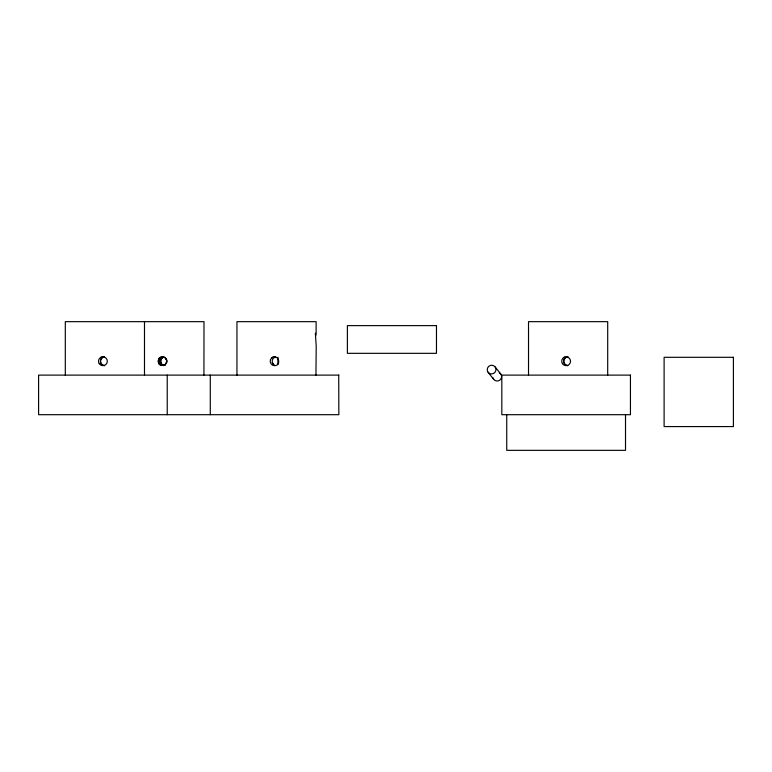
<?xml version="1.0" encoding="UTF-8"?>
<svg xmlns="http://www.w3.org/2000/svg" width="772" height="772" viewBox="0 0 772 772"><rect width="100%" height="100%" fill="white"/><g stroke="black" fill="none" stroke-linecap="round" stroke-linejoin="round"><path stroke-width="1.16" d="M203.933 375.115L204.001 321.663L65.302 321.663L65.302 375.115M315.951 375.115L316.202 345.837L315.343 333.176M277.862 364.384L277.988 357.262M162.052 356.857L159.215 358.266L158.907 363.863L161.261 365.503L164.803 365.002L166.858 361.807L166.134 358.777C164.561 356.481 161.116 356.22 159.215 358.266L158.057 360.939L158.907 363.863L158.337 362.145M164.262 365.301L166.298 363.458L166.791 360.273L166.134 358.777M166.298 363.458L166.858 361.807M158.443 360.273L159.215 358.266M160.489 359.897L161.367 358.102L163.982 356.867M160.73 359.897L162.757 357.175L161.3 358.16L162.998 357.089M271.657 357.909C268.646 360.418 270.625 365.754 274.552 365.687C282.542 365.445 277.688 352.929 271.657 357.918L273.153 357.06M274.562 357.301C271.406 358.768 271.406 363.718 274.562 365.214M274.214 357.494L275.324 357.002M160.981 357.098L164.947 357.59L166.791 360.273M164.803 365.002L160.364 365.137L158.627 362.242M338.85 375.115L38.6 375.115L38.6 414.699L338.85 414.699L338.725 375.115M165.169 365.146L160.364 365.137L161.261 365.503L158.694 362.126M160.248 361.692L160.624 363.477L160.055 360.842L162.4 365.175L160.624 363.477L161.367 358.102L160.055 360.842L161.126 364.172L163.654 365.6M161.126 364.172L162.4 365.175M495.151 366.941A4.429 4.314 -38.5 0 1 492.073 373.909A4.429 4.314 -38.5 0 1 487.605 367.926A4.429 4.314 -38.5 0 1 495.151 366.941L500.787 374.024M488.068 372.249L493.704 379.332M272.342 362.657L273.192 364.162M625.513 414.496L625.513 450.337L506.741 450.337L506.741 414.496M607.699 375.115L607.699 321.663L528.521 321.663L528.521 375.115M316.124 335.029L316.124 321.663L236.946 321.663L236.946 375.115M210.274 375.115L210.274 414.699M167.225 375.115L167.234 414.699M144.489 321.663L144.489 375.115M100.939 357.301A4.458 4.42 28.5 0 1 101.508 357.06M102.57 357.494A4.429 4.41 9.1 0 1 102.917 357.291M499.243 372.751A4.429 4.314 -38.5 0 1 499.928 380.046A4.429 4.314 -38.5 0 1 492.97 377.74M567.806 356.867A4.42 4.4 -5.9 0 0 563.685 361.286A4.42 4.4 -5.9 0 0 567.854 365.648A4.42 4.4 -6.5 0 1 563.695 361.257A4.42 4.4 -6.5 0 1 567.854 356.857M564.149 357.301A4.458 4.42 28.5 0 1 564.728 357.06M565.779 357.494A4.429 4.41 9.1 0 1 566.127 357.291M436.469 325.62L347.39 325.62L347.39 353.335L436.469 353.335L436.469 325.62M733.4 357.301L664.113 357.301L664.113 426.578L733.4 426.578L733.4 357.301M630.444 375.115L501.819 375.115L501.819 414.699L630.444 414.699L630.444 375.115M99.231 363.66A4.42 4.4 26.6 0 0 106.864 363.226A4.42 4.4 26.6 0 0 102.647 356.857A4.42 4.4 26.6 0 0 99.231 363.66M100.476 361.286A4.42 4.4 -5.9 0 0 104.635 365.648A4.42 4.4 -6.5 0 1 100.476 361.257A4.42 4.4 -5.9 0 1 104.587 356.867A4.42 4.4 -6.5 0 0 100.476 361.257M562.441 363.66A4.42 4.4 26.6 0 0 570.074 363.226A4.42 4.4 26.6 0 0 565.857 356.857A4.42 4.4 26.6 0 0 562.441 363.66"/></g></svg>
